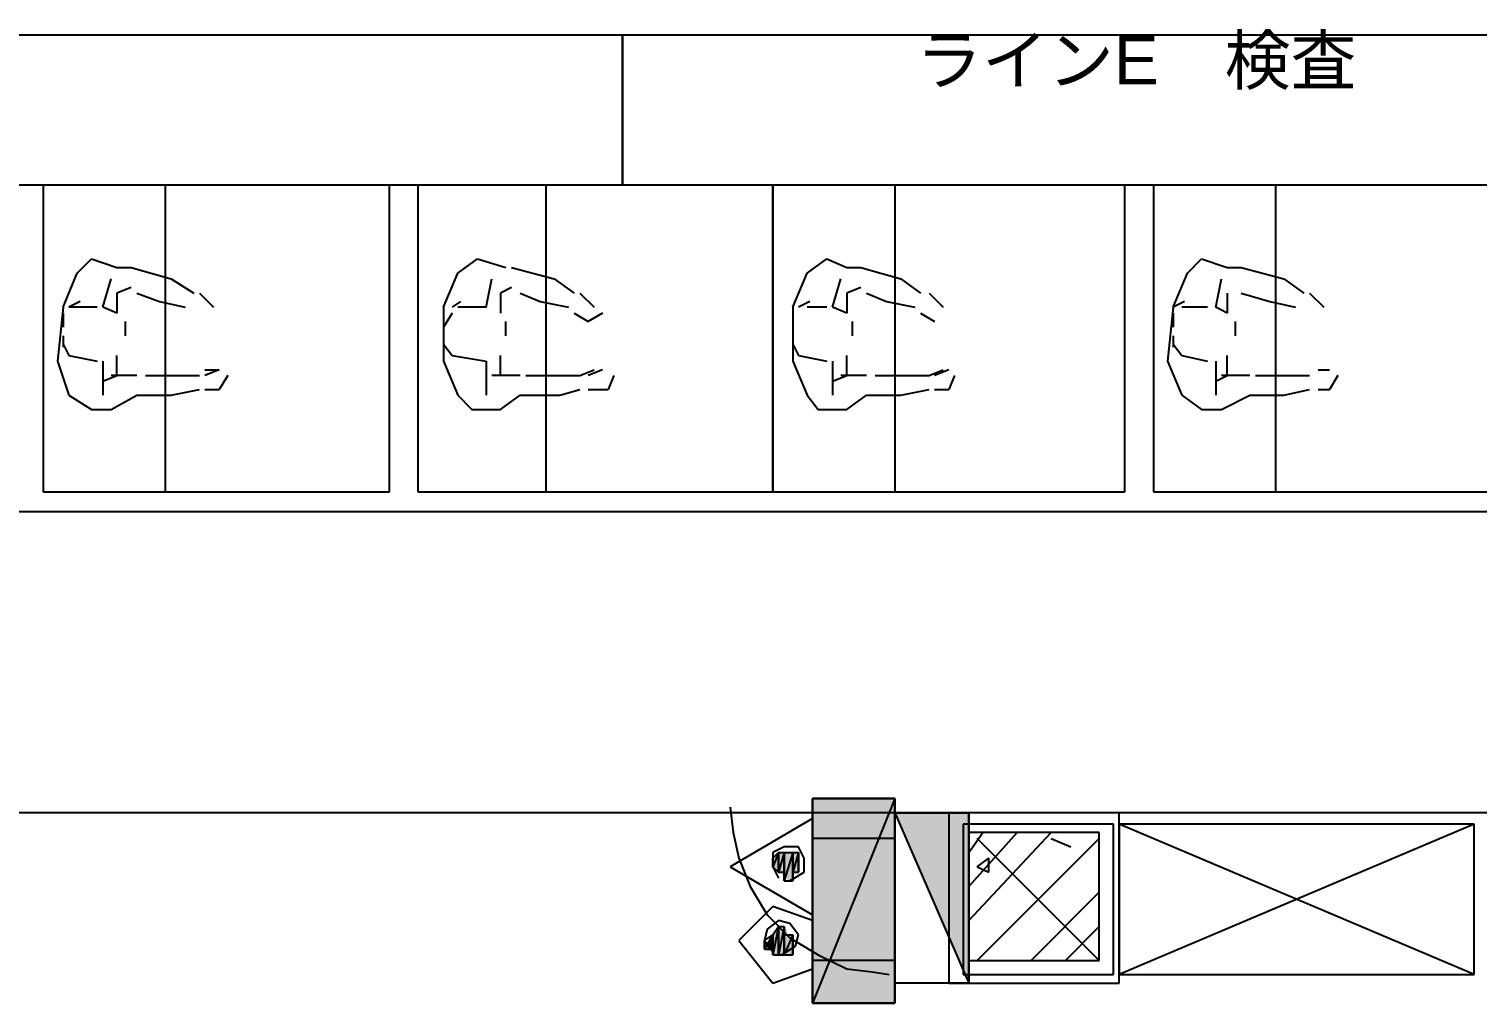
# Model space of a CAD drawing. Header units: millimetres. Extents: x 5 to 415, y 48 to 251.
# Drawn here: x 164.29 to 173.28, y 180.43 to 186.48 of the extents above; entities that cross this region are included whole.
import ezdxf

# ---------------------------------------------------------------- set-up
doc = ezdxf.new("R2010")
doc.units = ezdxf.units.MM
for name, color, linetype in [('H', 7, 'Continuous'), ('P', 7, 'Continuous'), ('T', 7, 'Continuous')]:
    doc.layers.add(name, color=color, linetype=linetype)

msp = doc.modelspace()

# ---------------------------------------------------------------- hatches: boundary and pattern name
at = {"layer": 'H', "linetype": 'Continuous'}
for points in [[(169.157, 180.428), (169.157, 181.698), (169.668, 181.698), (169.668, 180.428), (169.157, 180.428)], [(170.127, 180.552), (169.668, 181.61), (170.127, 181.61), (170.127, 180.552)], [(168.945, 181.24), (168.91, 181.275), (168.91, 181.31), (168.945, 181.363), (168.945, 181.24)], [(168.945, 181.24), (168.945, 181.363), (168.998, 181.363), (168.998, 181.24), (168.945, 181.24)], [(168.998, 181.187), (168.998, 181.363), (169.033, 181.363), (169.033, 181.187), (168.998, 181.187)], [(169.033, 181.24), (169.033, 181.363), (169.069, 181.363), (169.069, 181.24), (169.033, 181.24)], [(168.875, 180.763), (168.875, 180.799), (168.91, 180.852), (168.91, 180.763), (168.875, 180.763)], [(168.91, 180.728), (168.91, 180.852), (168.945, 180.887), (168.945, 180.728), (168.91, 180.728)], [(168.945, 180.728), (168.945, 180.887), (168.998, 180.887), (168.998, 180.728), (168.945, 180.728)], [(168.998, 180.728), (168.998, 180.852), (169.033, 180.852), (169.033, 180.728), (168.998, 180.728)]]:
    msp.add_hatch(color=256, dxfattribs=at).paths.add_polyline_path(points)

# ---------------------------------------------------------------- linework, layer by layer
at = {"layer": 'P'}
for points in [[(160.143, 186.443), (167.975, 186.443)], [(167.975, 186.443), (175.807, 186.443)], [(167.975, 185.508), (167.975, 186.443)], [(167.975, 186.443), (167.975, 185.508)], [(167.975, 185.508), (160.143, 185.508)], [(166.529, 185.508), (164.377, 185.508)], [(164.377, 185.508), (164.377, 183.603)], [(166.529, 185.508), (165.135, 185.508)], [(165.135, 185.508), (165.135, 183.603)], [(166.529, 183.603), (166.529, 185.508)], [(166.529, 183.603), (166.529, 185.508)], [(168.91, 185.508), (166.705, 185.508)], [(166.705, 185.508), (166.705, 183.603)], [(168.91, 185.508), (167.499, 185.508)], [(167.499, 185.508), (167.499, 183.603)], [(175.807, 185.508), (167.975, 185.508)], [(171.097, 185.508), (168.91, 185.508)], [(168.91, 185.508), (168.91, 183.603)], [(168.91, 183.603), (168.91, 185.508)], [(168.91, 183.603), (168.91, 185.508)], [(171.097, 185.508), (169.668, 185.508)], [(169.668, 185.508), (169.668, 183.603)], [(171.097, 183.603), (171.097, 185.508)], [(171.097, 183.603), (171.097, 185.508)], [(173.426, 185.508), (171.274, 185.508)], [(171.274, 185.508), (171.274, 183.603)], [(173.426, 185.508), (172.032, 185.508)], [(172.032, 185.508), (172.032, 183.603)], [(164.588, 184.961), (164.677, 185.05)], [(164.677, 185.05), (164.835, 184.997)], [(166.952, 184.961), (167.076, 185.05)], [(167.076, 185.05), (167.252, 184.997)], [(169.122, 184.961), (169.245, 185.05)], [(169.245, 185.05), (169.369, 184.997)], [(171.485, 184.961), (171.573, 185.05)], [(171.573, 185.05), (171.732, 184.997)], [(164.5, 184.75), (164.588, 184.961)], [(164.835, 184.997), (164.924, 184.997)], [(164.924, 184.997), (165.171, 184.926)], [(166.864, 184.75), (166.952, 184.961)], [(167.287, 184.997), (167.552, 184.926)], [(169.033, 184.75), (169.122, 184.961)], [(169.369, 184.997), (169.457, 184.997)], [(169.457, 184.997), (169.704, 184.926)], [(171.397, 184.75), (171.485, 184.961)], [(171.732, 184.997), (171.82, 184.997)], [(171.82, 184.997), (172.085, 184.926)], [(164.747, 184.75), (164.8, 184.926)], [(164.924, 184.873), (164.835, 184.838)], [(165.171, 184.926), (165.312, 184.838)], [(167.128, 184.75), (167.164, 184.926)], [(167.287, 184.873), (167.217, 184.838)], [(167.552, 184.926), (167.675, 184.838)], [(169.28, 184.75), (169.333, 184.926)], [(169.457, 184.873), (169.369, 184.838)], [(169.704, 184.926), (169.827, 184.838)], [(171.662, 184.75), (171.697, 184.926)], [(172.085, 184.926), (172.208, 184.838)], [(164.606, 184.785), (164.536, 184.75)], [(164.835, 184.838), (164.835, 184.714)], [(164.959, 184.838), (165.1, 184.785)], [(165.1, 184.785), (165.259, 184.75)], [(165.347, 184.838), (165.435, 184.75)], [(166.97, 184.785), (166.917, 184.75)], [(167.217, 184.838), (167.217, 184.714)], [(167.34, 184.838), (167.464, 184.785)], [(167.464, 184.785), (167.64, 184.75)], [(167.711, 184.838), (167.799, 184.75)], [(169.139, 184.785), (169.069, 184.75)], [(169.369, 184.838), (169.369, 184.714)], [(169.492, 184.838), (169.616, 184.785)], [(169.616, 184.785), (169.792, 184.75)], [(169.88, 184.838), (169.968, 184.75)], [(171.468, 184.785), (171.397, 184.75)], [(171.732, 184.838), (171.732, 184.714)], [(171.82, 184.838), (171.997, 184.785)], [(171.997, 184.785), (172.156, 184.75)], [(172.244, 184.838), (172.332, 184.75)], [(164.5, 184.75), (164.465, 184.415)], [(164.5, 184.714), (164.5, 184.626)], [(164.712, 184.75), (164.536, 184.75)], [(164.835, 184.714), (164.747, 184.75)], [(166.864, 184.75), (166.864, 184.415)], [(166.917, 184.714), (166.864, 184.626)], [(167.128, 184.75), (166.952, 184.75)], [(167.675, 184.714), (167.763, 184.662)], [(167.852, 184.714), (167.763, 184.662)], [(169.033, 184.75), (169.033, 184.415)], [(169.033, 184.714), (169.033, 184.626)], [(169.245, 184.75), (169.122, 184.75)], [(169.369, 184.714), (169.28, 184.75)], [(169.827, 184.714), (169.915, 184.662)], [(171.397, 184.75), (171.362, 184.415)], [(171.397, 184.714), (171.397, 184.626)], [(171.609, 184.75), (171.45, 184.75)], [(171.732, 184.714), (171.662, 184.75)], [(164.888, 184.573), (164.888, 184.662)], [(167.252, 184.573), (167.252, 184.662)], [(169.404, 184.573), (169.404, 184.662)], [(171.785, 184.573), (171.785, 184.662)], [(164.5, 184.573), (164.5, 184.503)], [(164.5, 184.52), (164.536, 184.45)], [(166.864, 184.573), (166.864, 184.503)], [(166.864, 184.52), (166.917, 184.45)], [(169.033, 184.573), (169.033, 184.503)], [(169.033, 184.52), (169.069, 184.45)], [(171.397, 184.573), (171.397, 184.503)], [(171.397, 184.52), (171.45, 184.45)], [(164.536, 184.45), (164.712, 184.415)], [(164.835, 184.326), (164.835, 184.45)], [(166.917, 184.45), (167.128, 184.415)], [(167.217, 184.326), (167.217, 184.45)], [(169.069, 184.45), (169.245, 184.415)], [(169.369, 184.326), (169.369, 184.45)], [(171.45, 184.45), (171.609, 184.415)], [(171.732, 184.326), (171.732, 184.45)], [(164.465, 184.415), (164.536, 184.203)], [(164.747, 184.415), (164.747, 184.203)], [(165.382, 184.362), (165.47, 184.362)], [(165.47, 184.362), (165.382, 184.326)], [(166.864, 184.415), (166.952, 184.203)], [(167.128, 184.415), (167.128, 184.203)], [(167.711, 184.326), (167.799, 184.362)], [(167.852, 184.362), (167.763, 184.326)], [(169.033, 184.415), (169.122, 184.203)], [(169.28, 184.415), (169.28, 184.203)], [(169.88, 184.326), (169.968, 184.362)], [(170.004, 184.362), (169.915, 184.326)], [(171.362, 184.415), (171.45, 184.203)], [(171.662, 184.415), (171.662, 184.203)], [(172.297, 184.362), (172.367, 184.362)], [(164.747, 184.291), (164.835, 184.326)], [(164.959, 184.326), (164.8, 184.326)], [(165.012, 184.326), (165.135, 184.326)], [(165.135, 184.326), (165.347, 184.326)], [(165.523, 184.326), (165.47, 184.238)], [(167.34, 184.326), (167.164, 184.326)], [(167.375, 184.326), (167.552, 184.326)], [(167.552, 184.326), (167.711, 184.326)], [(167.922, 184.326), (167.887, 184.238)], [(169.28, 184.291), (169.369, 184.326)], [(169.492, 184.326), (169.333, 184.326)], [(169.545, 184.326), (169.704, 184.326)], [(169.704, 184.326), (169.88, 184.326)], [(170.039, 184.326), (170.004, 184.238)], [(171.662, 184.291), (171.732, 184.326)], [(171.873, 184.326), (171.697, 184.326)], [(171.909, 184.326), (172.032, 184.326)], [(172.032, 184.326), (172.244, 184.326)], [(172.42, 184.326), (172.367, 184.238)], [(164.536, 184.203), (164.677, 184.115)], [(164.8, 184.115), (164.959, 184.203)], [(164.959, 184.203), (165.171, 184.203)], [(165.171, 184.203), (165.347, 184.238)], [(165.382, 184.238), (165.47, 184.238)], [(166.952, 184.203), (167.04, 184.115)], [(167.217, 184.115), (167.34, 184.203)], [(167.34, 184.203), (167.587, 184.203)], [(167.587, 184.203), (167.711, 184.238)], [(167.763, 184.238), (167.887, 184.238)], [(169.122, 184.203), (169.192, 184.115)], [(169.369, 184.115), (169.492, 184.203)], [(169.492, 184.203), (169.704, 184.203)], [(169.704, 184.203), (169.88, 184.238)], [(169.915, 184.238), (170.004, 184.238)], [(171.45, 184.203), (171.573, 184.115)], [(171.697, 184.115), (171.873, 184.203)], [(171.873, 184.203), (172.085, 184.203)], [(172.085, 184.203), (172.244, 184.238)], [(172.297, 184.238), (172.367, 184.238)], [(164.677, 184.115), (164.8, 184.115)], [(167.04, 184.115), (167.217, 184.115)], [(169.192, 184.115), (169.369, 184.115)], [(171.573, 184.115), (171.697, 184.115)], [(164.377, 183.603), (166.529, 183.603)], [(165.135, 183.603), (166.529, 183.603)], [(166.705, 183.603), (168.91, 183.603)], [(167.499, 183.603), (168.91, 183.603)], [(168.91, 183.603), (171.097, 183.603)], [(169.668, 183.603), (171.097, 183.603)], [(171.274, 183.603), (173.426, 183.603)], [(172.032, 183.603), (173.426, 183.603)], [(286.597, 183.48), (115.094, 183.48)], [(168.645, 181.645), (168.663, 181.487)], [(169.157, 180.428), (169.157, 181.698)], [(169.668, 181.698), (169.157, 180.428)], [(169.668, 181.698), (169.157, 180.428)], [(169.157, 180.428), (169.157, 181.698)], [(169.157, 181.698), (169.668, 181.698)], [(169.157, 180.428), (169.157, 181.698)], [(169.157, 181.698), (169.668, 181.698)], [(169.668, 181.698), (169.157, 181.698)], [(169.157, 181.698), (169.157, 180.428)], [(169.668, 180.428), (169.668, 181.698)], [(169.668, 181.698), (169.668, 180.428)], [(169.668, 180.428), (169.668, 181.698)], [(282.011, 181.61), (115.094, 181.61)], [(169.668, 181.61), (168.61, 181.61)], [(169.157, 181.575), (168.645, 181.275)], [(169.157, 180.975), (169.157, 181.575)], [(169.668, 181.61), (170.127, 180.552)], [(170.127, 181.61), (169.668, 181.61)], [(169.668, 180.552), (169.668, 181.61)], [(169.668, 181.61), (170.127, 181.61)], [(169.668, 181.61), (170.127, 180.552)], [(170.004, 181.61), (170.004, 180.552)], [(171.062, 181.61), (170.004, 181.61)], [(170.127, 180.552), (170.127, 181.61)], [(170.127, 181.61), (170.127, 180.552)], [(171.062, 180.552), (171.062, 181.61)], [(168.663, 181.487), (168.698, 181.328)], [(169.668, 181.451), (169.157, 181.451)], [(170.092, 181.539), (170.092, 180.605)], [(171.027, 181.539), (170.092, 181.539)], [(170.127, 181.363), (170.215, 181.487)], [(170.127, 181.151), (170.427, 181.487)], [(170.127, 180.94), (170.639, 181.487)], [(170.127, 181.487), (170.127, 180.693)], [(170.938, 181.487), (170.127, 181.487)], [(170.938, 180.693), (170.18, 181.451)], [(170.18, 180.693), (170.938, 181.451)], [(170.639, 181.451), (170.762, 181.398)], [(170.938, 180.693), (170.938, 181.487)], [(171.027, 180.605), (171.027, 181.539)], [(171.062, 181.539), (171.062, 180.605)], [(173.267, 181.539), (171.062, 181.539)], [(173.267, 181.539), (171.062, 180.605)], [(173.267, 180.605), (171.062, 181.539)], [(173.267, 180.605), (173.267, 181.539)], [(168.981, 181.398), (168.91, 181.363)], [(168.91, 181.363), (168.91, 181.275)], [(168.945, 181.363), (168.91, 181.275)], [(168.945, 181.363), (168.91, 181.275)], [(168.91, 181.328), (168.945, 181.363)], [(168.981, 181.363), (168.945, 181.24)], [(168.981, 181.363), (168.945, 181.24)], [(168.945, 181.24), (168.945, 181.363)], [(168.945, 181.363), (168.981, 181.363)], [(168.945, 181.24), (168.945, 181.363)], [(168.945, 181.363), (168.945, 181.24)], [(168.945, 181.363), (168.945, 181.24)], [(168.945, 181.24), (168.945, 181.363)], [(168.945, 181.24), (168.945, 181.363)], [(168.945, 181.363), (168.945, 181.24)], [(168.945, 181.24), (168.945, 181.363)], [(168.945, 181.363), (168.945, 181.24)], [(168.945, 181.24), (168.945, 181.363)], [(169.069, 181.398), (168.981, 181.398)], [(169.033, 181.363), (168.981, 181.187)], [(169.033, 181.363), (168.981, 181.187)], [(168.981, 181.187), (168.981, 181.363)], [(168.981, 181.363), (169.033, 181.363)], [(168.981, 181.187), (168.981, 181.363)], [(168.981, 181.363), (168.981, 181.187)], [(168.981, 181.363), (168.981, 181.187)], [(168.981, 181.187), (168.981, 181.363)], [(168.981, 181.24), (168.981, 181.363)], [(168.981, 181.363), (168.981, 181.24)], [(168.981, 181.24), (168.981, 181.363)], [(168.981, 181.363), (168.981, 181.187)], [(168.981, 181.24), (168.981, 181.363)], [(169.069, 181.363), (169.033, 181.24)], [(169.069, 181.363), (169.033, 181.24)], [(169.033, 181.24), (169.033, 181.363)], [(169.033, 181.363), (169.069, 181.363)], [(169.033, 181.24), (169.033, 181.363)], [(169.033, 181.363), (169.033, 181.24)], [(169.033, 181.363), (169.033, 181.24)], [(169.033, 181.24), (169.033, 181.363)], [(169.033, 181.187), (169.033, 181.363)], [(169.033, 181.363), (169.033, 181.187)], [(169.033, 181.187), (169.033, 181.363)], [(169.033, 181.363), (169.033, 181.24)], [(169.033, 181.187), (169.033, 181.363)], [(169.104, 181.328), (169.069, 181.398)], [(169.069, 181.24), (169.069, 181.363)], [(169.069, 181.363), (169.069, 181.328)], [(169.069, 181.24), (169.069, 181.363)], [(169.069, 181.363), (169.069, 181.24)], [(169.069, 181.363), (169.069, 181.24)], [(169.069, 181.24), (169.069, 181.363)], [(169.069, 181.24), (169.069, 181.363)], [(168.645, 181.275), (169.157, 180.975)], [(168.698, 181.328), (168.769, 181.151)], [(168.91, 181.275), (168.91, 181.328)], [(168.91, 181.328), (168.91, 181.275)], [(168.91, 181.275), (168.91, 181.328)], [(168.91, 181.275), (168.91, 181.328)], [(168.91, 181.328), (168.91, 181.275)], [(168.91, 181.275), (168.945, 181.204)], [(168.91, 181.275), (168.945, 181.24)], [(168.91, 181.275), (168.91, 181.275)], [(168.91, 181.275), (168.91, 181.275)], [(168.91, 181.275), (168.91, 181.275)], [(168.91, 181.275), (168.91, 181.275)], [(169.069, 181.328), (169.069, 181.275)], [(169.069, 181.275), (169.069, 181.328)], [(169.069, 181.275), (169.069, 181.328)], [(169.069, 181.328), (169.069, 181.275)], [(169.069, 181.328), (169.069, 181.275)], [(169.069, 181.275), (169.069, 181.328)], [(169.069, 181.328), (169.069, 181.24)], [(169.069, 181.275), (169.069, 181.275)], [(169.069, 181.275), (169.069, 181.275)], [(169.069, 181.275), (169.069, 181.24)], [(169.069, 181.24), (169.069, 181.275)], [(169.104, 181.24), (169.104, 181.328)], [(170.18, 181.275), (170.251, 181.328)], [(170.18, 181.275), (170.251, 181.24)], [(170.251, 181.24), (170.251, 181.328)], [(168.945, 181.24), (168.981, 181.24)], [(168.945, 181.24), (168.945, 181.24)], [(168.945, 181.24), (168.945, 181.24)], [(168.945, 181.24), (168.945, 181.24)], [(168.981, 181.187), (168.981, 181.24)], [(168.981, 181.187), (169.033, 181.187)], [(168.981, 181.187), (168.981, 181.187)], [(168.981, 181.187), (168.981, 181.187)], [(169.016, 181.187), (169.104, 181.24)], [(169.033, 181.24), (169.069, 181.24)], [(169.033, 181.24), (169.033, 181.24)], [(169.033, 181.24), (169.033, 181.24)], [(169.033, 181.24), (169.033, 181.187)], [(169.069, 181.24), (169.069, 181.24)], [(169.069, 181.24), (169.069, 181.24)], [(168.769, 181.151), (168.875, 180.975)], [(170.515, 180.693), (170.938, 181.116)], [(168.91, 181.028), (168.698, 180.816)], [(169.157, 180.94), (168.91, 181.028)], [(168.875, 180.975), (169.016, 180.834)], [(168.945, 180.94), (168.875, 180.887)], [(169.016, 180.922), (168.945, 180.94)], [(169.069, 180.852), (169.016, 180.922)], [(169.157, 180.64), (169.157, 180.94)], [(168.875, 180.887), (168.857, 180.816)], [(168.91, 180.852), (168.857, 180.763)], [(168.91, 180.852), (168.857, 180.763)], [(168.857, 180.816), (168.91, 180.852)], [(168.945, 180.904), (168.91, 180.728)], [(168.945, 180.904), (168.91, 180.728)], [(168.91, 180.852), (168.945, 180.904)], [(168.91, 180.728), (168.91, 180.852)], [(168.91, 180.728), (168.91, 180.852)], [(168.91, 180.852), (168.91, 180.728)], [(168.91, 180.852), (168.91, 180.728)], [(168.91, 180.728), (168.91, 180.852)], [(168.91, 180.763), (168.91, 180.852)], [(168.91, 180.852), (168.91, 180.763)], [(168.91, 180.852), (168.91, 180.763)], [(168.91, 180.763), (168.91, 180.852)], [(168.91, 180.763), (168.91, 180.852)], [(168.91, 180.852), (168.91, 180.763)], [(168.91, 180.763), (168.91, 180.852)], [(168.91, 180.852), (168.91, 180.728)], [(168.91, 180.763), (168.91, 180.852)], [(168.981, 180.904), (168.945, 180.728)], [(168.981, 180.904), (168.945, 180.728)], [(168.945, 180.728), (168.945, 180.904)], [(168.945, 180.904), (168.981, 180.904)], [(168.945, 180.728), (168.945, 180.904)], [(168.945, 180.904), (168.945, 180.728)], [(168.945, 180.904), (168.945, 180.728)], [(168.945, 180.728), (168.945, 180.904)], [(168.945, 180.728), (168.945, 180.904)], [(168.945, 180.904), (168.945, 180.728)], [(168.945, 180.728), (168.945, 180.904)], [(168.945, 180.904), (168.945, 180.728)], [(168.945, 180.728), (168.945, 180.904)], [(168.981, 180.852), (168.981, 180.904)], [(168.981, 180.904), (168.981, 180.728)], [(168.981, 180.728), (168.981, 180.904)], [(168.981, 180.904), (168.981, 180.728)], [(168.981, 180.728), (168.981, 180.904)], [(168.981, 180.904), (168.981, 180.728)], [(168.981, 180.728), (168.981, 180.904)], [(169.033, 180.852), (168.981, 180.728)], [(169.033, 180.852), (168.981, 180.728)], [(168.981, 180.728), (168.981, 180.852)], [(168.981, 180.852), (169.033, 180.852)], [(168.981, 180.728), (168.981, 180.852)], [(168.981, 180.852), (168.981, 180.728)], [(168.981, 180.728), (168.981, 180.852)], [(169.016, 180.834), (169.192, 180.728)], [(169.033, 180.763), (169.033, 180.852)], [(169.033, 180.852), (169.033, 180.763)], [(169.033, 180.852), (169.033, 180.763)], [(169.033, 180.763), (169.033, 180.852)], [(169.033, 180.763), (169.033, 180.852)], [(169.033, 180.852), (169.033, 180.763)], [(169.033, 180.728), (169.033, 180.852)], [(169.033, 180.852), (169.033, 180.728)], [(169.033, 180.728), (169.033, 180.852)], [(169.033, 180.852), (169.033, 180.763)], [(169.033, 180.728), (169.033, 180.852)], [(169.051, 180.781), (169.069, 180.852)], [(170.727, 180.693), (170.938, 180.904)], [(168.698, 180.816), (168.91, 180.552)], [(168.857, 180.816), (168.91, 180.746)], [(168.857, 180.763), (168.857, 180.816)], [(168.857, 180.816), (168.857, 180.816)], [(168.857, 180.816), (168.857, 180.816)], [(168.857, 180.816), (168.857, 180.763)], [(168.857, 180.763), (168.857, 180.816)], [(168.857, 180.763), (168.91, 180.763)], [(168.91, 180.763), (168.91, 180.763)], [(168.91, 180.763), (168.91, 180.763)], [(168.91, 180.728), (168.91, 180.763)], [(168.963, 180.728), (169.051, 180.781)], [(169.033, 180.816), (169.033, 180.763)], [(169.033, 180.763), (169.033, 180.816)], [(169.033, 180.763), (169.033, 180.816)], [(169.033, 180.816), (169.033, 180.763)], [(169.033, 180.763), (169.033, 180.763)], [(169.033, 180.763), (169.033, 180.763)], [(169.033, 180.763), (169.033, 180.763)], [(169.033, 180.763), (169.033, 180.728)], [(168.91, 180.728), (168.945, 180.728)], [(168.91, 180.728), (168.91, 180.728)], [(168.91, 180.728), (168.91, 180.728)], [(168.91, 180.552), (169.157, 180.64)], [(168.945, 180.728), (168.981, 180.728)], [(168.945, 180.728), (168.945, 180.728)], [(168.945, 180.728), (168.945, 180.728)], [(168.945, 180.728), (168.945, 180.728)], [(168.981, 180.728), (169.033, 180.728)], [(168.981, 180.728), (168.981, 180.728)], [(168.981, 180.728), (168.981, 180.728)], [(169.668, 180.693), (169.157, 180.693)], [(169.192, 180.728), (169.369, 180.64)], [(169.369, 180.64), (169.527, 180.622)], [(170.127, 180.693), (170.938, 180.693)], [(169.527, 180.622), (169.633, 180.605)], [(170.127, 180.552), (169.668, 180.552)], [(170.004, 180.552), (171.062, 180.552)], [(170.092, 180.605), (171.027, 180.605)], [(171.062, 180.605), (173.267, 180.605)], [(169.157, 180.428), (169.668, 180.428)], [(169.668, 180.428), (169.157, 180.428)], [(169.157, 180.428), (169.668, 180.428)]]:
    msp.add_lwpolyline(points, dxfattribs=at)

# ---------------------------------------------------------------- texts
at = {"layer": 'T', "insert": (169.8, 186.1), "char_height": 0.3, "attachment_point": 7}
msp.add_mtext('{\\fArial|b0|i0|c0|p18;ラインE\u3000検査}', dxfattribs=at)

doc.saveas('drawing.dxf')
